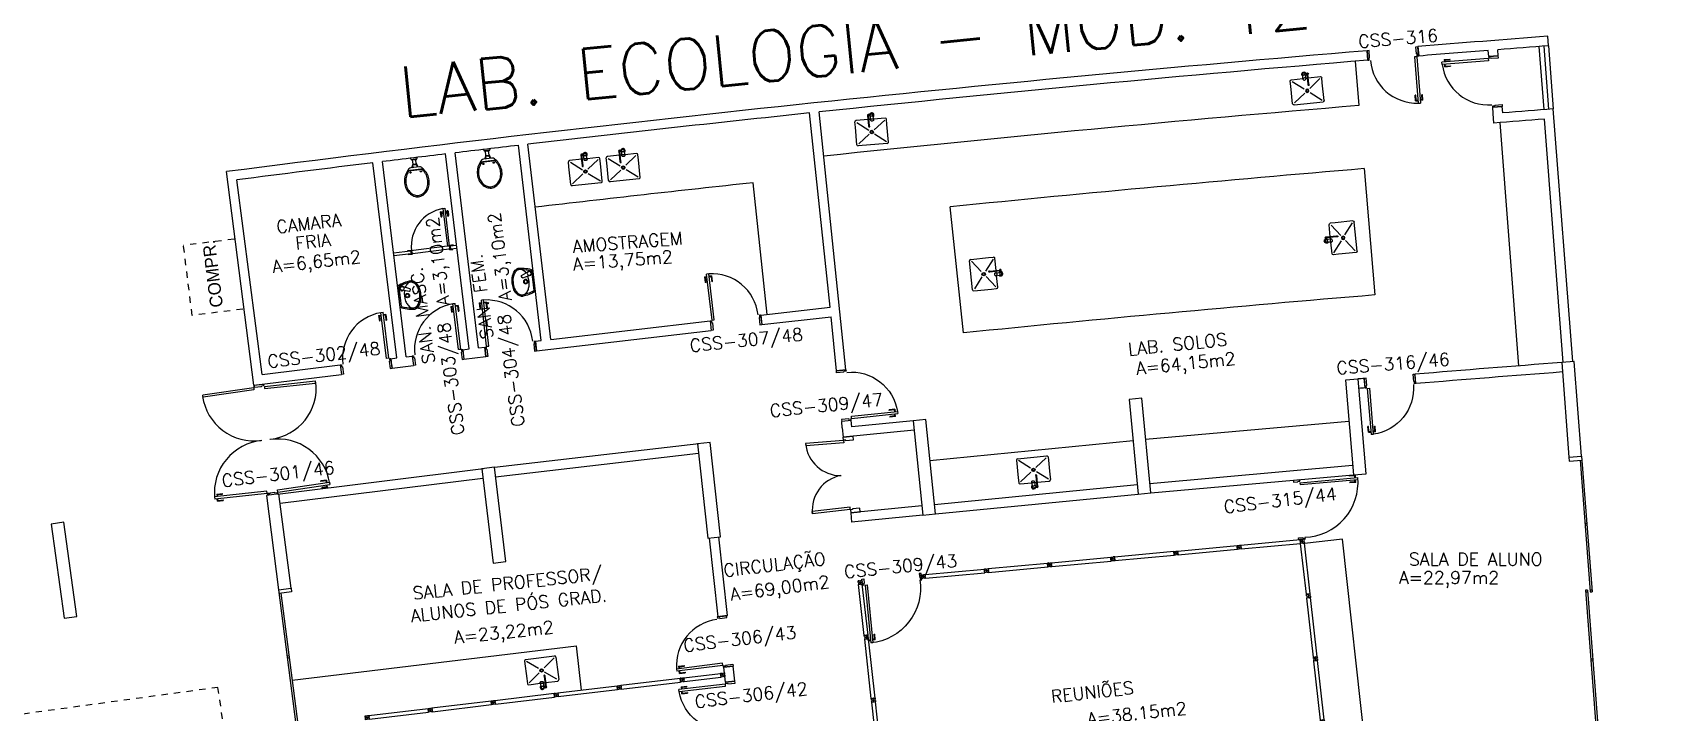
# Model space of a CAD drawing. Extents: x -152 to 150, y 325 to 437.
# Drawn here: x -54.51 to -28.93, y 395.66 to 406.4 of the extents above; entities that cross this region are included whole.
import ezdxf
from ezdxf.enums import TextEntityAlignment as Align

# ---------------------------------------------------------------- set-up
doc = ezdxf.new("R2010")
doc.units = 0
doc.header["$LTSCALE"] = 0.01
doc.header["$MEASUREMENT"] = 0
doc.linetypes.add('HIDDEN2', pattern=[0.1875, 0.125, -0.0625])
doc.layers.get('0').update_dxf_attribs({"linetype": 'CONTINUOUS'})
for name, color, linetype in [('ALV', 2, 'CONTINUOUS'), ('AREA', 2, 'CONTINUOUS'), ('BANC', 2, 'CONTINUOUS'), ('DIV', 2, 'CONTINUOUS'), ('ESQ', 1, 'CONTINUOUS'), ('ESTR', 3, 'CONTINUOUS'), ('MACANETA', 2, 'CONTINUOUS'), ('MARCO', 2, 'CONTINUOUS'), ('MAÇANETA', 2, 'CONTINUOUS'), ('PEÇAS', 1, 'CONTINUOUS'), ('PISO', 1, 'CONTINUOUS'), ('PORTA', 2, 'CONTINUOUS'), ('PROJ', 1, 'HIDDEN2'), ('SOLEIRA', 1, 'CONTINUOUS'), ('TEXTO', 2, 'CONTINUOUS'), ('TEXTO-ENDEREÇO', 2, 'CONTINUOUS'), ('USO', 2, 'CONTINUOUS')]:
    doc.layers.add(name, color=color, linetype=linetype)
doc.styles.add('LEGENDA', font='romans.shx', dxfattribs={"height": 0.2})
doc.styles.add('UNB-100', font='simplex.shx', dxfattribs={"height": 3})
doc.styles.add('UNB-100-1', font='simplex.shx', dxfattribs={"height": 0.2})

# ---------------------------------------------------------------- blocks, each defined once
blk = doc.blocks.new('PILAR-SSC')
blk.add_lwpolyline([(0.003, -27.952), (0.203, -27.952), (0.203, -26.452), (0.003, -26.452)], close=True)
blk = doc.blocks.new('DIVMT-SSC')
for p, q in [((0, 0.005), (0, -0.005)), ((0, -0.005), (0, 0.005)), ((-0.03, -0.03), (-0.03, -0.97)), ((0.006, -0.03), (-0.006, -0.03)), ((-0.005, 0), (0.005, 0)), ((0.005, 0), (-0.005, 0)), ((0.006, -0.02), (0.006, -0.03)), ((0.03, -0.03), (0.03, -0.97)), ((0.03, -0.97), (-0.03, -0.97)), ((-0.006, -0.98), (-0.006, -0.97)), ((-0.006, -0.98), (0.006, -0.98)), ((0.006, -1.001), (-0.006, -1.001)), ((0.005, -0.97), (-0.005, -0.97)), ((0, -0.994), (0, -1.007)), ((0, -1.02), (0, -1.021)), ((0.006, -0.98), (0.006, -0.97))]:
    blk.add_line(p, q)
blk.add_lwpolyline([(0.006, -0.02), (-0.006, -0.02), (0.006, -0.02), (0.006, -0.03), (0.03, -0.03), (0.03, -0.008), (0.02, -0.008), (0.02, 0.008), (0.03, 0.008), (0.03, 0.03), (0.006, 0.03), (0.006, 0.02), (-0.006, 0.02), (-0.006, 0.03), (-0.03, 0.03), (-0.03, 0.008), (-0.02, 0.008), (-0.02, -0.008), (-0.03, -0.008), (-0.03, -0.03), (-0.006, -0.03), (-0.006, -0.02), (-0.006, -0.03)])
blk = doc.blocks.new('PE80-SSC')
at = {"color": 2}
for p, q in [((0.075, 0), (-0.075, 0)), ((-0.075, -0.03), (-0.075, 0)), ((0.075, 0), (0.075, -0.02)), ((0.777, 0.01), (0.687, 0.01)), ((0.687, 0), (0.687, 0.01)), ((0.777, 0.01), (0.777, -0.03)), ((0.04, -0.03), (-0.075, -0.03)), ((0.075, -0.02), (0.04, -0.02)), ((0.04, -0.03), (0.04, -0.02)), ((0.085, -0.03), (0.817, -0.03)), ((0.085, -0.03), (0.085, -0.065)), ((0.085, -0.065), (0.817, -0.065)), ((0.767, 0), (0.687, 0)), ((0.767, -0.095), (0.687, -0.095)), ((0.687, -0.095), (0.687, -0.105)), ((0.777, -0.105), (0.687, -0.105)), ((0.767, 0), (0.767, -0.03)), ((0.767, -0.095), (0.767, -0.065)), ((0.777, -0.105), (0.777, -0.065)), ((0.817, -0.065), (0.817, -0.03)), ((0.04, -0.771), (-0.075, -0.771)), ((-0.075, -0.771), (-0.075, -0.801)), ((0.075, -0.801), (-0.075, -0.801)), ((0.075, -0.802), (-0.075, -0.802)), ((0.04, -0.771), (0.04, -0.781)), ((0.075, -0.781), (0.04, -0.781)), ((0.075, -0.801), (0.075, -0.781))]:
    blk.add_line(p, q, dxfattribs=at)
at = {"color": 1}
blk.add_arc((0.085, -0.03), 0.731, 270, 357.3429, dxfattribs=at)
blk = doc.blocks.new('INOXA1-P')
for p, q in [((0.043, 0.008), (0.043, -0.022)), ((0.062, 0.04), (0.071, 0.04)), ((0.131, 0.048), (0.076, 0.043)), ((0.131, -0.002), (0.076, 0.003)), ((0.12, 0.23), (0.12, 0.047)), ((0.22, 0.25), (0.14, 0.25)), ((0.15, 0.22), (0.287, 0.043)), ((0.5, 0.25), (0.22, 0.25)), ((0.353, 0.043), (0.49, 0.22)), ((0.52, 0.23), (0.52, -0.23)), ((0.22, -0.027), (0.054, -0.027)), ((0.22, -0.037), (0.054, -0.037)), ((0.063, -0.003), (0.063, -0.021)), ((0.12, -0.001), (0.12, -0.027)), ((0.12, -0.037), (0.12, -0.23)), ((0.22, -0.25), (0.14, -0.25)), ((0.15, -0.22), (0.287, -0.043)), ((0.231, -0.027), (0.22, -0.027)), ((0.231, -0.037), (0.22, -0.037)), ((0.5, -0.25), (0.22, -0.25)), ((0.353, -0.043), (0.49, -0.22))]:
    blk.add_line(p, q)
blk.add_lwpolyline([(0.076, 0.003), (0.072, 0.004), (0.069, 0.009), (0.067, 0.015), (0.066, 0.023), (0.067, 0.031), (0.069, 0.037), (0.072, 0.042), (0.076, 0.043)])
blk.add_lwpolyline([(0.131, 0.048), (0.137, 0.046), (0.143, 0.041), (0.147, 0.033), (0.148, 0.023), (0.147, 0.013), (0.143, 0.006), (0.137, 0), (0.131, -0.002), (0.125, 0), (0.119, 0.006), (0.115, 0.013), (0.114, 0.023), (0.115, 0.033), (0.119, 0.041), (0.125, 0.046)], close=True)
for radius in [0.0266, 0.0163]:
    blk.add_circle((0.32, 0), radius)
for centre, radius, start, end in [((0.054, 0.023), 0.0349, 36.1705, 252.2568), ((0.054, 0.023), 0.0189, 62.7367, 235.7375), ((0.073, -0.003), 0.01, 102.8285, 180), ((0.054, 0.023), 0.0349, 285.5373, 323.9987), ((0.14, 0.23), 0.02, 90, 180), ((0.5, 0.23), 0.02, 360, 90), ((0.054, -0.032), 0.0145, 20.161, 339.839), ((0.054, -0.032), 0.005, 90.0037, 269.9963), ((0.14, -0.23), 0.02, 180, 270), ((0.231, -0.032), 0.00738, 222.6559, 137.3441), ((0.231, -0.032), 0.005, 269.9935, 90.0065), ((0.5, -0.23), 0.02, 270, 360)]:
    blk.add_arc(centre, radius, start, end)
blk = doc.blocks.new('ESQCE-SSC')
for p, q in [((0, 0), (0, -2.143)), ((0.2, 0), (0.2, -0.06)), ((0.2, -0.06), (0, -0.06)), ((0.03, -0.06), (0.03, -2.143)), ((0.03, -1.056), (0, -1.056)), ((0.03, -1.086), (0, -1.086)), ((0.03, -2.113), (0, -2.113)), ((0.03, -2.143), (0, -2.143)), ((0.07, -2.113), (0.07, -4.253)), ((0.07, -2.113), (0.1, -2.113)), ((0.07, -2.143), (0.1, -2.143)), ((0.1, -2.113), (0.1, -4.253)), ((0.1, -3.199), (0.07, -3.199)), ((0.1, -3.229), (0.07, -3.229)), ((0, -4.256), (0, -6.443)), ((0.1, -4.256), (0, -4.256)), ((0.1, -4.316), (0, -4.316)), ((0.03, -4.346), (0, -4.346)), ((0.03, -4.316), (0.03, -6.443)), ((0.07, -4.223), (0.1, -4.223)), ((0.07, -4.253), (0.1, -4.253)), ((0.1, -4.256), (0.1, -4.316)), ((0.03, -6.413), (0, -6.413)), ((0.03, -6.443), (0, -6.443)), ((0.1, -6.413), (0.07, -6.413)), ((0.07, -6.413), (0.07, -8.571)), ((0.1, -6.443), (0.07, -6.443)), ((0.1, -6.413), (0.1, -8.571)), ((0.1, -7.485), (0.07, -7.485)), ((0.1, -7.515), (0.07, -7.515)), ((0, -8.541), (0.03, -8.541)), ((0, -8.541), (0, -10.694)), ((0, -8.571), (0.03, -8.571)), ((0.03, -8.541), (0.03, -10.694)), ((0.1, -8.541), (0.07, -8.541)), ((0.07, -8.571), (0.1, -8.571)), ((0.03, -9.628), (0, -9.628)), ((0.03, -9.658), (0, -9.658)), ((0.03, -10.664), (0, -10.664)), ((0.102, -10.694), (0, -10.694)), ((0, -10.694), (0, -10.755)), ((0.03, -10.694), (0, -10.694)), ((0.102, -10.755), (0.102, -10.694)), ((0, -10.755), (0.102, -10.755)), ((0.1, -10.755), (0.07, -10.755)), ((0.07, -10.755), (0.07, -12.882)), ((0.1, -10.785), (0.07, -10.785)), ((0.1, -10.755), (0.1, -12.882)), ((0.1, -11.77), (0.07, -11.77)), ((0, -12.887), (0, -15.019)), ((0.03, -12.852), (0.03, -14.95)), ((0, -14.95), (0.2, -14.95)), ((0.2, -14.95), (0.2, -15.019))]:
    blk.add_line(p, q)
blk = doc.blocks.new('A$C73356FFD')
at = {"layer": 'DIV'}
for p, q in [((0.025, 0.03), (0.035, 0.03)), ((0.035, 0.03), (0.025, 0.03)), ((0.03, 0.025), (0.03, 0.035)), ((0.03, 0.035), (0.03, 0.025))]:
    blk.add_line(p, q, dxfattribs=at)
blk.add_lwpolyline([(0.009, 0.036), (0, 0.036), (0, 0.06), (0.022, 0.06), (0.022, 0.05), (0.038, 0.05), (0.038, 0.06), (0.06, 0.06), (0.06, 0.036), (0.05, 0.036), (0.05, 0.024), (0.06, 0.024), (0.06, 0), (0.038, 0), (0.038, 0.01), (0.022, 0.01), (0.022, 0), (0, 0), (0, 0.024), (0.009, 0.024)], close=True, dxfattribs=at)
blk = doc.blocks.new('A$C265F004B')
at = {"linetype": 'Continuous'}
blk.add_blockref('A$C73356FFD', (0, 0), dxfattribs=at)
blk = doc.blocks.new('COMP')
at = {"layer": 'PROJ'}
for p, q in [((0.804, 1.112), (0, 1.112)), ((0, 0), (0, 1.112)), ((0.805, 0), (0, 0))]:
    blk.add_line(p, q, dxfattribs=at)
at = {"layer": 'USO'}
blk.add_text('COMPR.', height=0.2, rotation=90, dxfattribs=at).set_placement((0.501, 0.077))
blk = doc.blocks.new('LAVAT-P')
for p, q in [((-0.17, 0), (0.17, 0)), ((-0.157, -0.02), (0.157, -0.02)), ((0.063, -0.173), (0.094, -0.055)), ((0.069, -0.185), (0.09, -0.192)), ((0.102, -0.187), (0.151, -0.074))]:
    blk.add_line(p, q)
for points in [[(-0.225, -0.214, 0.136108), (-0.208, -0.262, 0.106861), (-0.155, -0.311, 0.073747), (-0.087, -0.339, 0.060305), (0, -0.349, 0.060305), (0.087, -0.339, 0.073747), (0.155, -0.311, 0.106861), (0.208, -0.262, 0.136108), (0.225, -0.214, 0.062982)], [(0.083, -0.096, 0.121735), (-0.082, -0.096, 0.073747), (-0.145, -0.122, 0.106861), (-0.192, -0.165, 0.153587), (-0.205, -0.208, 0.153587)], [(-0.205, -0.208, 0.153587), (-0.192, -0.251, 0.106861), (-0.145, -0.294, 0.073747), (-0.082, -0.32, 0.060305), (0, -0.329, 0.060305), (0.082, -0.32, 0.073747), (0.145, -0.294, 0.106861), (0.192, -0.251, 0.153587), (0.205, -0.208, 0.153587), (0.192, -0.165, 0.106861), (0.145, -0.122, 0.014792), (0.133, -0.115, 0.039243)]]:
    blk.add_lwpolyline(points, format="xyb")
for centre, radius in [((0, -0.135), 0.0347), ((0, -0.135), 0.0265), ((0.122, -0.065), 0.03)]:
    blk.add_circle(centre, radius)
for centre, radius, start, end in [((0.376, -0.254), 0.602, 155.0201, 176.1902), ((-0.376, -0.254), 0.602, 3.8098, 24.9799), ((0.376, -0.254), 0.582, 156.2686, 173.4578), ((0.073, -0.176), 0.01, 165.2139, 250.8603), ((0.122, -0.065), 0.0361, 302.4689, 199.2518), ((0.093, -0.183), 0.01, 250.8603, 336.5068), ((-0.376, -0.254), 0.582, 6.5422, 23.7314)]:
    blk.add_arc(centre, radius, start, end)
blk = doc.blocks.new('MACANETA')
at = {"layer": 'MACANETA'}
for p, q in [((-0.077, 0.052), (-0.077, 0.12)), ((-0.059, 0.052), (-0.059, 0.12)), ((-0.059, 0.075), (-0.036, 0.075)), ((-0.059, 0.052), (-0.036, 0.052)), ((-0.036, 0.044), (-0.036, 0.084)), ((-0.036, 0.084), (-0.03, 0.084)), ((-0.036, 0.044), (-0.03, 0.044)), ((0.006, 0.084), (0, 0.084)), ((0.006, 0.044), (0, 0.044)), ((0.006, 0.044), (0.006, 0.084)), ((0.029, 0.075), (0.006, 0.075)), ((0.029, 0.052), (0.006, 0.052)), ((0.029, 0.052), (0.029, 0.12)), ((0.047, 0.052), (0.047, 0.12))]:
    blk.add_line(p, q, dxfattribs=at)
for centre, start, end in [((-0.068, 0.12), 90, 180), ((-0.068, 0.052), 180, 270), ((-0.068, 0.12), 0, 90), ((-0.068, 0.052), 270, 0), ((0.038, 0.12), 90, 180), ((0.038, 0.052), 180, 270), ((0.038, 0.12), 0, 90), ((0.038, 0.052), 270, 0)]:
    blk.add_arc(centre, 0.00874, start, end, dxfattribs=at)
blk = doc.blocks.new('DOOR60-SSC')
at = {"layer": 'PORTA'}
for p, q in [((0.015, -0.6), (0.015, 0)), ((0.015, 0), (0.045, 0)), ((0.045, -0.6), (0.045, 0)), ((0.045, -0.6), (0.015, -0.6))]:
    blk.add_line(p, q, dxfattribs=at)
at = {"layer": 'PORTA', "color": 1}
blk.add_arc((0.015, 0), 0.6, 272.866, 0, dxfattribs=at)
at = {"layer": 'PORTA'}
blk.add_blockref('MACANETA', (0.045, -0.6), dxfattribs=at)
blk = doc.blocks.new('VDC-P')
for p, q in [((-0.127, 0.192), (0.127, 0.192)), ((-0.109, 0.202), (0.109, 0.202)), ((-0.068, 0.152), (0.068, 0.152)), ((-0.05, 0.152), (-0.03, 0.11)), ((-0.05, 0.015), (-0.05, 0)), ((-0.05, 0), (0.05, 0)), ((0.045, 0.02), (-0.045, 0.02)), ((-0.04, 0.025), (-0.04, 0.02)), ((0.035, 0.03), (-0.035, 0.03)), ((-0.03, 0.152), (-0.03, 0.11)), ((0.03, 0.11), (-0.03, 0.11)), ((0.03, 0.1), (-0.03, 0.1)), ((-0.025, 0.1), (-0.025, 0.03)), ((0.025, 0.1), (0.025, 0.03)), ((0.03, 0.152), (0.03, 0.11)), ((0.05, 0.152), (0.03, 0.11)), ((0.04, 0.025), (0.04, 0.02)), ((0.05, 0.015), (0.05, 0))]:
    blk.add_line(p, q)
for points in [[(0.16, 0.244, 0.050424), (0.18, 0.288, 0.082137), (0.195, 0.381, 0.082137), (0.18, 0.474, 0.090148), (0.138, 0.549, 0.104406), (0.073, 0.601, 0.117345), (0, 0.619, 0.117345), (-0.073, 0.601, 0.104406), (-0.138, 0.549, 0.090148), (-0.18, 0.474, 0.082137), (-0.195, 0.381, 0.082137)], [(0.142, 0.254, 0.050424), (0.161, 0.295, 0.082137), (0.175, 0.381, 0.082137), (0.161, 0.468, 0.090148), (0.122, 0.536, 0.104406), (0.064, 0.583, 0.117345), (0, 0.599, 0.117345), (-0.064, 0.583, 0.104406), (-0.122, 0.536, 0.090148), (-0.161, 0.468, 0.082137), (-0.175, 0.381, 0.082137)], [(-0.195, 0.381, 0.082137), (-0.18, 0.288, 0.050424), (-0.16, 0.244, 0.104406)], [(-0.175, 0.381, 0.082137), (-0.161, 0.295, 0.050424), (-0.142, 0.254, 0.050424)]]:
    blk.add_lwpolyline(points, format="xyb")
for centre in [(-0.083, 0.226), (0.083, 0.226)]:
    blk.add_circle(centre, 0.0101)
for centre, radius, start, end in [((0.08, 0.36), 0.266, 205.6863, 226.7558), ((0.08, 0.36), 0.246, 205.6863, 219.7706), ((-0.068, 0.202), 0.05, 226.7558, 270), ((-0.045, 0.015), 0.005, 90, 180), ((-0.035, 0.025), 0.005, 90, 180), ((-0.03, 0.105), 0.005, 90, 270), ((0.03, 0.105), 0.005, 270, 90), ((0.035, 0.025), 0.005, 0, 90), ((0.045, 0.015), 0.005, 360, 90), ((0.068, 0.202), 0.05, 270, 313.2442), ((-0.08, 0.36), 0.266, 313.2442, 334.3137), ((-0.08, 0.36), 0.246, 320.2294, 334.3137)]:
    blk.add_arc(centre, radius, start, end)
blk = doc.blocks.new('PD80-SSC')
at = {"color": 2}
for p, q in [((-0.777, 0.01), (-0.777, -0.03)), ((-0.777, 0.01), (-0.687, 0.01)), ((-0.687, 0), (-0.687, 0.01)), ((-0.075, 0), (0.075, 0)), ((-0.075, 0), (-0.075, -0.02)), ((0.075, -0.03), (0.075, 0)), ((-0.817, -0.065), (-0.817, -0.03)), ((-0.085, -0.03), (-0.817, -0.03)), ((-0.085, -0.065), (-0.817, -0.065)), ((-0.777, -0.105), (-0.777, -0.065)), ((-0.777, -0.105), (-0.687, -0.105)), ((-0.767, 0), (-0.767, -0.03)), ((-0.767, 0), (-0.687, 0)), ((-0.767, -0.095), (-0.767, -0.065)), ((-0.767, -0.095), (-0.687, -0.095)), ((-0.687, -0.095), (-0.687, -0.105)), ((-0.085, -0.03), (-0.085, -0.065)), ((-0.075, -0.02), (-0.04, -0.02)), ((-0.04, -0.03), (-0.04, -0.02)), ((-0.04, -0.03), (0.075, -0.03)), ((-0.075, -0.781), (-0.04, -0.781)), ((-0.075, -0.801), (-0.075, -0.781)), ((-0.075, -0.801), (0.075, -0.801)), ((-0.075, -0.802), (0.075, -0.802)), ((-0.04, -0.771), (0.075, -0.771)), ((-0.04, -0.771), (-0.04, -0.781)), ((0.075, -0.771), (0.075, -0.801))]:
    blk.add_line(p, q, dxfattribs=at)
at = {"color": 1}
blk.add_arc((-0.085, -0.03), 0.731, 182.6571, 270, dxfattribs=at)
blk = doc.blocks.new('INOXC1-P')
for p, q in [((0.1, 0.53), (0.1, 0.347)), ((0.2, 0.55), (0.12, 0.55)), ((0.13, 0.52), (0.267, 0.343)), ((0.48, 0.55), (0.2, 0.55)), ((0.333, 0.343), (0.47, 0.52)), ((0.5, 0.53), (0.5, 0.07)), ((0.023, 0.308), (0.023, 0.278)), ((0.2, 0.273), (0.034, 0.273)), ((0.2, 0.263), (0.034, 0.263)), ((0.042, 0.34), (0.051, 0.34)), ((0.043, 0.297), (0.043, 0.279)), ((0.111, 0.348), (0.056, 0.343)), ((0.111, 0.298), (0.056, 0.303)), ((0.1, 0.299), (0.1, 0.273)), ((0.1, 0.263), (0.1, 0.07)), ((0.13, 0.08), (0.267, 0.257)), ((0.211, 0.273), (0.2, 0.273)), ((0.211, 0.263), (0.2, 0.263)), ((0.333, 0.257), (0.47, 0.08)), ((0.2, 0.05), (0.12, 0.05)), ((0.48, 0.05), (0.2, 0.05)), ((0.111, -0.252), (0.056, -0.257)), ((0.1, -0.07), (0.1, -0.253)), ((0.2, -0.05), (0.12, -0.05)), ((0.13, -0.08), (0.267, -0.257)), ((0.48, -0.05), (0.2, -0.05)), ((0.333, -0.257), (0.47, -0.08)), ((0.5, -0.07), (0.5, -0.53)), ((0.023, -0.292), (0.023, -0.322)), ((0.2, -0.327), (0.034, -0.327)), ((0.2, -0.337), (0.034, -0.337)), ((0.042, -0.26), (0.051, -0.26)), ((0.043, -0.303), (0.043, -0.321)), ((0.111, -0.302), (0.056, -0.297)), ((0.1, -0.301), (0.1, -0.327)), ((0.1, -0.337), (0.1, -0.53)), ((0.13, -0.52), (0.267, -0.343)), ((0.211, -0.327), (0.2, -0.327)), ((0.211, -0.337), (0.2, -0.337)), ((0.333, -0.343), (0.47, -0.52)), ((0.2, -0.55), (0.12, -0.55)), ((0.48, -0.55), (0.2, -0.55))]:
    blk.add_line(p, q)
for points in [[(0.056, 0.303), (0.053, 0.304), (0.049, 0.309), (0.047, 0.315), (0.046, 0.323), (0.047, 0.331), (0.049, 0.337), (0.053, 0.342), (0.056, 0.343)], [(0.056, -0.297), (0.053, -0.296), (0.049, -0.291), (0.047, -0.285), (0.046, -0.277), (0.047, -0.269), (0.049, -0.263), (0.053, -0.258), (0.056, -0.257)]]:
    blk.add_lwpolyline(points)
for points in [[(0.111, 0.348), (0.117, 0.346), (0.123, 0.341), (0.127, 0.333), (0.128, 0.323), (0.127, 0.313), (0.123, 0.306), (0.117, 0.3), (0.111, 0.298), (0.105, 0.3), (0.099, 0.306), (0.095, 0.313), (0.094, 0.323), (0.095, 0.333), (0.099, 0.341), (0.105, 0.346)], [(0.111, -0.252), (0.117, -0.254), (0.123, -0.259), (0.127, -0.267), (0.128, -0.277), (0.127, -0.287), (0.123, -0.294), (0.117, -0.3), (0.111, -0.302), (0.105, -0.3), (0.099, -0.294), (0.095, -0.287), (0.094, -0.277), (0.095, -0.267), (0.099, -0.259), (0.105, -0.254)]]:
    blk.add_lwpolyline(points, close=True)
for centre, radius in [((0.3, 0.3), 0.0266), ((0.3, 0.3), 0.0163), ((0.3, -0.3), 0.0266), ((0.3, -0.3), 0.0163)]:
    blk.add_circle(centre, radius)
for centre, radius, start, end in [((0.12, 0.53), 0.02, 90, 180), ((0.48, 0.53), 0.02, 360, 90), ((0.034, 0.323), 0.0349, 36.1705, 252.2568), ((0.034, 0.323), 0.0189, 62.7367, 235.7375), ((0.034, 0.268), 0.0145, 20.161, 339.839), ((0.034, 0.268), 0.005, 90.0037, 269.9963), ((0.053, 0.297), 0.01, 102.8285, 180), ((0.034, 0.323), 0.0349, 285.5373, 323.9987), ((0.211, 0.268), 0.00738, 222.6559, 137.3441), ((0.211, 0.268), 0.005, 269.9935, 90.0065), ((0.12, 0.07), 0.02, 180, 270), ((0.48, 0.07), 0.02, 270, 360), ((0.034, -0.277), 0.0349, 36.1705, 252.2568), ((0.12, -0.07), 0.02, 90, 180), ((0.48, -0.07), 0.02, 360, 90), ((0.034, -0.277), 0.0189, 62.7367, 235.7375), ((0.034, -0.332), 0.0145, 20.161, 339.839), ((0.034, -0.332), 0.005, 90.0037, 269.9963), ((0.053, -0.303), 0.01, 102.8285, 180), ((0.034, -0.277), 0.0349, 285.5373, 323.9987), ((0.211, -0.332), 0.00738, 222.6559, 137.3441), ((0.211, -0.332), 0.005, 269.9935, 90.0065), ((0.12, -0.53), 0.02, 180, 270), ((0.48, -0.53), 0.02, 270, 360)]:
    blk.add_arc(centre, radius, start, end)
blk = doc.blocks.new('MTT-SSC')
for p, q in [((-0.006, 0.03), (-0.03, 0.03)), ((-0.03, 0.008), (-0.03, 0.03)), ((-0.03, 0.008), (-0.02, 0.008)), ((-0.02, -0.008), (-0.02, 0.008)), ((-0.006, 0.0205), (-0.006, 0.03)), ((0.006, 0.0205), (-0.006, 0.0205)), ((0.0051, 0), (-0.0051, 0)), ((-0.0051, 0), (0.0051, 0)), ((0, -0.0051), (0, 0.0051)), ((0, 0.0051), (0, -0.0051)), ((0.006, 0.0205), (0.006, 0.03)), ((0.006, 0.03), (0.03, 0.03)), ((0.02, -0.008), (0.02, 0.008)), ((0.03, 0.008), (0.02, 0.008)), ((0.03, 0.008), (0.03, 0.03)), ((-0.03, -0.008), (-0.02, -0.008)), ((-0.03, -0.008), (-0.03, -0.03)), ((-0.03, -0.03), (-0.006, -0.03)), ((-0.03, -0.03), (-0.009, -0.03)), ((-0.009, -0.03), (-0.027, -0.03)), ((-0.006, -0.0205), (-0.006, -0.03)), ((-0.006, -0.0205), (-0.006, -0.03)), ((0.006, -0.0205), (-0.006, -0.0205)), ((-0.006, -0.0205), (0.006, -0.0205)), ((0.006, -0.0205), (0.006, -0.03)), ((0.006, -0.0205), (0.006, -0.03)), ((0.03, -0.03), (0.006, -0.03)), ((0.03, -0.008), (0.02, -0.008)), ((0.03, -0.008), (0.03, -0.03))]:
    blk.add_line(p, q)
blk = doc.blocks.new('ESQCD-SSC')
for p, q in [((0, 0), (0, -0.06)), ((0.2, 0), (0.2, -2.143)), ((0, -0.06), (0.2, -0.06)), ((0.17, -0.06), (0.17, -2.143)), ((0.17, -1.056), (0.2, -1.056)), ((0.17, -1.086), (0.2, -1.086)), ((0.1, -2.113), (0.1, -4.253)), ((0.13, -2.113), (0.1, -2.113)), ((0.13, -2.143), (0.1, -2.143)), ((0.13, -2.113), (0.13, -4.253)), ((0.17, -2.113), (0.2, -2.113)), ((0.17, -2.143), (0.2, -2.143)), ((0.1, -3.199), (0.13, -3.199)), ((0.1, -3.229), (0.13, -3.229)), ((0.13, -4.223), (0.1, -4.223)), ((0.13, -4.253), (0.1, -4.253)), ((0.1, -4.256), (0.1, -4.316)), ((0.1, -4.256), (0.2, -4.256)), ((0.1, -4.316), (0.2, -4.316)), ((0.17, -4.316), (0.17, -6.443)), ((0.17, -4.346), (0.2, -4.346)), ((0.2, -4.256), (0.2, -6.443)), ((0.1, -6.413), (0.1, -8.571)), ((0.1, -6.413), (0.13, -6.413)), ((0.1, -6.443), (0.13, -6.443)), ((0.13, -6.413), (0.13, -8.571)), ((0.17, -6.413), (0.2, -6.413)), ((0.17, -6.443), (0.2, -6.443)), ((0.1, -7.485), (0.13, -7.485)), ((0.1, -7.515), (0.13, -7.515)), ((0.1, -8.541), (0.13, -8.541)), ((0.13, -8.571), (0.1, -8.571)), ((0.2, -8.541), (0.17, -8.541)), ((0.17, -8.541), (0.17, -10.694)), ((0.2, -8.571), (0.17, -8.571)), ((0.2, -8.541), (0.2, -10.694)), ((0.098, -10.694), (0.2, -10.694)), ((0.098, -10.755), (0.098, -10.694)), ((0.17, -10.664), (0.2, -10.664)), ((0.17, -10.694), (0.2, -10.694)), ((0.2, -10.694), (0.2, -10.755)), ((0.2, -10.755), (0.098, -10.755)), ((0.1, -10.755), (0.13, -10.755)), ((0.1, -10.755), (0.1, -12.882)), ((0.1, -10.785), (0.13, -10.785)), ((0.13, -10.755), (0.13, -12.882)), ((0.1, -11.77), (0.13, -11.77)), ((0.1, -11.8), (0.13, -11.8)), ((0.1, -12.852), (0.13, -12.852)), ((0.1, -12.882), (0.13, -12.882)), ((0.17, -12.852), (0.2, -12.852)), ((0.17, -12.852), (0.2, -12.852)), ((0.17, -12.852), (0.17, -14.95)), ((0.17, -12.882), (0.2, -12.882)), ((0.2, -12.852), (0.2, -12.887)), ((0.2, -12.887), (0.2, -15.019)), ((0, -14.95), (0, -15.019)), ((0.2, -14.95), (0, -14.95))]:
    blk.add_line(p, q)
blk = doc.blocks.new('PDV2E-SSC')
at = {"layer": 'DIV'}
for p, q in [((0.034, 0.925), (0.034, 0.835)), ((0.034, 0.925), (0.074, 0.925)), ((0.044, 0.835), (0.034, 0.835)), ((0.044, 0.915), (0.044, 0.835)), ((0.044, 0.915), (0.074, 0.915)), ((0.076, 0.05), (0.076, 0.965)), ((0.106, 0.965), (0.076, 0.965)), ((0.106, 0.05), (0.106, 0.965)), ((0.148, 0.925), (0.108, 0.925)), ((0.138, 0.915), (0.108, 0.915)), ((0.138, 0.915), (0.138, 0.835)), ((0.138, 0.835), (0.148, 0.835)), ((0.148, 0.925), (0.148, 0.835)), ((0.031, 0.05), (0.031, -0.05)), ((0.051, 0.05), (0.031, 0.05)), ((0.051, 0.02), (0.051, 0.05)), ((0.051, 0.02), (0.061, 0.02)), ((0.061, -0.05), (0.061, 0.02)), ((0.076, 0.05), (0.106, 0.05)), ((0.95, 0.02), (0.94, 0.02)), ((0.94, -0.05), (0.94, 0.02)), ((0.95, 0.02), (0.95, 0.05)), ((0.95, 0.05), (0.97, 0.05)), ((0.97, 0.05), (0.97, 0.035)), ((0.97, 0.035), (0.97, -0.035)), ((0.031, -0.05), (0.061, -0.05)), ((0.97, -0.05), (0.94, -0.05)), ((0.97, -0.035), (0.97, -0.05))]:
    blk.add_line(p, q, dxfattribs=at)
at = {"layer": 'DIV', "color": 1}
blk.add_arc((0.076, 0.1), 0.865, 356.6786, 90, dxfattribs=at)

msp = doc.modelspace()

# ---------------------------------------------------------------- linework, layer by layer
at = {"layer": 'ALV'}
for p, q in [((-30.607, 406.187), (-30.619, 406.337)), ((-33.466, 406.109), (-33.454, 405.959)), ((-32.667, 406.175), (-32.653, 406.026)), ((-31.549, 406.016), (-31.556, 406.114)), ((-31.399, 406.029), (-31.407, 406.125)), ((-31.399, 406.029), (-31.549, 406.016)), ((-41.932, 402.06), (-42.255, 405.127)), ((-41.683, 401.072), (-42.106, 405.142)), ((-31.336, 405.23), (-31.486, 405.216)), ((-31.478, 405.117), (-31.486, 405.216)), ((-31.466, 404.967), (-31.478, 405.117)), ((-31.328, 405.128), (-31.336, 405.23)), ((-30.224, 401.202), (-30.531, 405.19)), ((-30.374, 401.191), (-30.669, 405.029)), ((-46.485, 401.534), (-46.845, 404.616)), ((-46.336, 401.551), (-46.696, 404.633)), ((-48.76, 401.261), (-49.138, 404.341)), ((-48.612, 401.279), (-48.989, 404.359)), ((-47.623, 401.402), (-47.992, 404.48)), ((-47.474, 401.42), (-47.843, 404.498)), ((-51.016, 400.83), (-51.449, 404.201)), ((-50.886, 400.997), (-51.281, 404.072)), ((-43.024, 401.936), (-41.932, 402.06)), ((-46.336, 401.551), (-43.82, 401.844)), ((-43.82, 401.844), (-43.806, 401.695)), ((-43.024, 401.936), (-43.009, 401.787)), ((-43.009, 401.787), (-41.916, 401.91)), ((-41.832, 401.057), (-41.916, 401.91)), ((-46.579, 401.523), (-46.485, 401.534)), ((-46.56, 401.374), (-46.579, 401.523)), ((-46.56, 401.374), (-43.806, 401.695)), ((-48.86, 401.248), (-48.76, 401.261)), ((-48.86, 401.248), (-48.836, 401.1)), ((-48.612, 401.279), (-48.518, 401.291)), ((-48.518, 401.291), (-48.499, 401.142)), ((-47.723, 401.39), (-47.623, 401.402)), ((-47.723, 401.39), (-47.703, 401.241)), ((-47.703, 401.241), (-47.356, 401.282)), ((-47.474, 401.42), (-47.375, 401.431)), ((-47.356, 401.282), (-47.375, 401.431)), ((-51.016, 400.83), (-49.632, 401.001)), ((-50.886, 400.997), (-49.656, 401.15)), ((-49.656, 401.15), (-49.632, 401.001)), ((-48.836, 401.1), (-48.499, 401.142)), ((-41.832, 401.057), (-41.683, 401.072)), ((-32.698, 400.854), (-32.71, 401.004)), ((-51.017, 400.791), (-51.818, 400.675)), ((-51.013, 400.757), (-51.813, 400.64)), ((-51.017, 400.791), (-51.013, 400.757)), ((-50.863, 400.841), (-51.012, 400.825)), ((-51.009, 400.795), (-51.012, 400.825)), ((-51.012, 400.822), (-51.009, 400.802)), ((-50.895, 400.807), (-51.009, 400.795)), ((-50.861, 400.821), (-50.896, 400.817)), ((-50.895, 400.807), (-50.896, 400.817)), ((-50.863, 400.841), (-50.861, 400.821)), ((-50.85, 400.812), (-50.045, 400.899)), ((-50.85, 400.812), (-50.846, 400.778)), ((-50.846, 400.778), (-50.042, 400.864)), ((-50.042, 400.864), (-50.045, 400.899)), ((-33.495, 400.788), (-33.51, 400.937)), ((-51.813, 400.64), (-51.818, 400.675)), ((-41.6, 400.275), (-41.749, 400.259)), ((-41.739, 400.16), (-41.749, 400.259)), ((-41.59, 400.175), (-41.6, 400.275)), ((-40.622, 400.27), (-41.59, 400.175)), ((-41.739, 400.16), (-41.724, 400.011)), ((-40.607, 400.12), (-41.724, 400.011)), ((-47.224, 399.536), (-43.999, 399.908)), ((-47.206, 399.382), (-44.007, 399.756)), ((-50.644, 399.112), (-47.397, 399.515)), ((-36.891, 399.28), (-33.695, 399.566)), ((-36.878, 399.13), (-33.682, 399.417)), ((-50.81, 399.158), (-51.634, 399.069)), ((-50.807, 399.123), (-50.81, 399.158)), ((-50.644, 399.179), (-49.824, 399.298)), ((-50.639, 399.145), (-50.644, 399.179)), ((-50.639, 399.145), (-49.819, 399.263)), ((-50.6, 398.967), (-47.405, 399.363)), ((-49.869, 399.332), (-49.958, 399.319)), ((-49.957, 399.309), (-49.958, 399.319)), ((-49.877, 399.32), (-49.957, 399.309)), ((-49.864, 399.227), (-49.943, 399.215)), ((-49.943, 399.215), (-49.942, 399.205)), ((-49.853, 399.218), (-49.942, 399.205)), ((-49.877, 399.32), (-49.873, 399.291)), ((-49.869, 399.332), (-49.863, 399.292)), ((-49.864, 399.227), (-49.868, 399.256)), ((-49.853, 399.218), (-49.858, 399.258)), ((-49.824, 399.298), (-49.819, 399.263)), ((-40.285, 398.947), (-37.091, 399.261)), ((-51.634, 399.069), (-51.63, 399.034)), ((-50.807, 399.123), (-51.63, 399.034)), ((-51.599, 399.113), (-51.509, 399.123)), ((-51.599, 399.113), (-51.594, 399.073)), ((-51.586, 398.999), (-51.591, 399.039)), ((-51.588, 399.104), (-51.508, 399.113)), ((-51.588, 399.104), (-51.585, 399.074)), ((-51.586, 398.999), (-51.497, 399.009)), ((-51.578, 399.01), (-51.581, 399.04)), ((-51.578, 399.01), (-51.498, 399.019)), ((-51.508, 399.113), (-51.509, 399.122)), ((-51.498, 399.019), (-51.497, 399.009)), ((-50.683, 399.138), (-50.797, 399.122)), ((-50.797, 399.122), (-50.793, 399.092)), ((-50.795, 399.115), (-50.761, 399.118)), ((-50.793, 399.095), (-50.795, 399.115)), ((-50.762, 399.128), (-50.761, 399.118)), ((-50.683, 399.138), (-50.682, 399.128)), ((-50.647, 399.133), (-50.682, 399.128)), ((-50.645, 399.114), (-50.647, 399.133)), ((-40.484, 398.927), (-41.607, 398.817)), ((-40.27, 398.798), (-37.077, 399.112)), ((-41.607, 398.817), (-41.592, 398.667)), ((-40.469, 398.778), (-41.592, 398.667)), ((-43.695, 397.176), (-43.834, 398.419)), ((-43.547, 397.195), (-43.685, 398.436)), ((-43.547, 397.195), (-43.711, 397.174)), ((-43.458, 396.399), (-43.609, 396.379)), ((-43.581, 396.142), (-43.607, 396.38)), ((-43.431, 396.158), (-43.458, 396.399)), ((-43.431, 396.158), (-43.581, 396.142))]:
    msp.add_line(p, q, dxfattribs=at)
for centre, radius, start, end in [((0.463, 0.506), 407.019, 94.37964, 94.66891), ((0.463, 0.507), 407.018, 94.78174, 97.32756), ((0.463, 0.506), 406.869, 94.51372, 94.66863), ((0.463, 0.506), 406.869, 94.37964, 94.4926), ((0.466, 0.483), 406.893, 94.78183, 96.00562), ((0.463, 0.506), 406.869, 96.02676, 96.65604), ((0.463, 0.506), 405.869, 94.37961, 94.49255), ((0.463, 0.506), 405.719, 94.40076, 94.51377), ((0.463, 0.506), 406.869, 96.67716, 96.81864), ((0.463, 0.506), 406.869, 97.00236, 97.30644), ((0.463, 0.506), 406.869, 96.83976, 96.98124), ((0.553, -0.991), 403.369, 94.40076, 94.73017), ((0.553, -0.991), 403.219, 94.40086, 94.73016), ((0.553, -0.991), 403.369, 94.84423, 94.85844), ((0.553, -0.991), 403.219, 94.8439, 94.85846)]:
    msp.add_arc(centre, radius, start, end, dxfattribs=at)
at = {"layer": 'BANC'}
for p, q in [((-33.653, 405.943), (-33.595, 405.245)), ((-31.072, 401.136), (-31.367, 404.976)), ((-42.926, 401.947), (-43.145, 404.026)), ((-33.511, 404.249), (-33.343, 402.256)), ((-39.828, 401.657), (-40.038, 403.646)), ((-36.957, 399.977), (-33.754, 400.264)), ((-40.357, 399.644), (-37.156, 399.958)), ((-50.413, 396.176), (-45.929, 396.715)), ((-45.851, 396.02), (-45.929, 396.715))]:
    msp.add_line(p, q, dxfattribs=at)
at = {"layer": 'BANC', "color": 1}
for p, q in [((-33.854, 398.399), (-34.453, 398.33)), ((-33.326, 393.628), (-33.854, 398.399))]:
    msp.add_line(p, q, dxfattribs=at)
at = {"layer": 'BANC'}
for centre, radius, start, end in [((0.466, 0.482), 406.193, 94.81005, 96.0056), ((0.463, 0.506), 405.869, 96.16796, 96.65601), ((0.466, 0.482), 405.193, 94.81005, 95.73691), ((0.466, 0.482), 403.193, 94.81005, 95.73552)]:
    msp.add_arc(centre, radius, start, end, dxfattribs=at)
at = {"layer": 'DIV'}
for p, q in [((-47.919, 403.028), (-47.819, 403.04)), ((-47.919, 403.028), (-47.913, 402.978)), ((-48.813, 402.92), (-48.544, 402.952)), ((-48.538, 402.903), (-48.807, 402.87)), ((-48.544, 402.952), (-48.538, 402.903)), ((-47.813, 402.99), (-47.913, 402.978)), ((-34.461, 398.4), (-34.52, 398.393)), ((-34.52, 398.393), (-34.497, 398.396)), ((-34.52, 398.393), (-34.499, 398.396)), ((-34.518, 398.372), (-34.52, 398.393)), ((-34.499, 398.396), (-34.517, 398.394)), ((-34.495, 398.387), (-34.497, 398.396)), ((-34.495, 398.387), (-34.497, 398.396)), ((-34.486, 398.397), (-34.496, 398.396)), ((-34.461, 398.4), (-34.485, 398.397)), ((-34.484, 398.388), (-34.485, 398.397)), ((-34.484, 398.388), (-34.485, 398.397)), ((-34.458, 398.378), (-34.461, 398.4)), ((-34.518, 398.372), (-34.508, 398.373)), ((-34.516, 398.356), (-34.506, 398.357)), ((-34.516, 398.356), (-34.514, 398.334)), ((-34.454, 398.34), (-34.514, 398.333)), ((-34.49, 398.336), (-34.514, 398.334)), ((-34.422, 397.531), (-34.514, 398.333)), ((-34.508, 398.373), (-34.506, 398.357)), ((-34.484, 398.388), (-34.495, 398.387)), ((-34.495, 398.387), (-34.484, 398.388)), ((-34.481, 398.368), (-34.493, 398.366)), ((-34.482, 398.367), (-34.492, 398.366)), ((-34.492, 398.366), (-34.482, 398.367)), ((-34.491, 398.345), (-34.479, 398.347)), ((-34.479, 398.347), (-34.491, 398.346)), ((-34.491, 398.346), (-34.49, 398.336)), ((-34.491, 398.345), (-34.49, 398.336)), ((-34.479, 398.337), (-34.489, 398.336)), ((-34.486, 398.36), (-34.488, 398.374)), ((-34.488, 398.372), (-34.487, 398.362)), ((-34.487, 398.362), (-34.488, 398.372)), ((-34.479, 398.347), (-34.478, 398.337)), ((-34.479, 398.347), (-34.478, 398.338)), ((-34.478, 398.338), (-34.454, 398.34)), ((-34.458, 398.378), (-34.468, 398.377)), ((-34.468, 398.377), (-34.466, 398.361)), ((-34.457, 398.362), (-34.466, 398.361)), ((-34.457, 398.362), (-34.454, 398.34)), ((-34.362, 397.538), (-34.454, 398.34)), ((-38.481, 398.025), (-38.503, 398.023)), ((-38.501, 397.999), (-38.503, 398.023)), ((-38.492, 398), (-38.501, 397.999)), ((-38.49, 397.988), (-38.5, 397.987)), ((-38.5, 397.987), (-38.498, 397.963)), ((-38.476, 397.965), (-38.498, 397.963)), ((-38.49, 397.988), (-38.492, 398)), ((-38.481, 398.025), (-38.48, 398.015)), ((-38.465, 398.016), (-38.48, 398.015)), ((-38.461, 397.977), (-38.477, 397.975)), ((-38.476, 397.965), (-38.477, 397.975)), ((-38.466, 397.996), (-38.476, 397.995)), ((-38.476, 397.995), (-38.466, 397.996)), ((-38.47, 397.991), (-38.471, 398.001)), ((-38.471, 398.001), (-38.47, 397.991)), ((-38.465, 398.026), (-38.444, 398.028)), ((-38.465, 398.026), (-38.465, 398.016)), ((-38.46, 397.967), (-38.461, 397.977)), ((-38.46, 397.967), (-38.438, 397.969)), ((-38.451, 398.004), (-38.441, 398.005)), ((-38.451, 398.004), (-38.441, 398.005)), ((-38.45, 397.992), (-38.451, 398.004)), ((-38.451, 398.004), (-38.45, 397.992)), ((-38.45, 397.992), (-38.44, 397.993)), ((-38.45, 397.992), (-38.44, 397.993)), ((-38.444, 398.028), (-38.441, 398.005)), ((-38.438, 397.969), (-38.444, 398.028)), ((-38.444, 398.028), (-38.442, 398.008)), ((-38.442, 398.008), (-38.443, 398.025)), ((-38.44, 397.994), (-38.441, 398.004)), ((-38.438, 397.969), (-38.44, 397.993)), ((-37.438, 398.063), (-37.498, 398.057)), ((-41.425, 397.69), (-41.484, 397.684)), ((-41.392, 396.881), (-41.484, 397.684)), ((-41.461, 397.696), (-41.449, 397.697)), ((-41.461, 397.696), (-41.46, 397.686)), ((-41.449, 397.688), (-41.459, 397.687)), ((-41.449, 397.697), (-41.448, 397.688)), ((-41.333, 396.888), (-41.425, 397.69)), ((-34.362, 397.538), (-34.422, 397.531)), ((-34.422, 397.531), (-34.398, 397.534)), ((-34.422, 397.531), (-34.401, 397.534)), ((-34.42, 397.509), (-34.422, 397.531)), ((-34.42, 397.509), (-34.41, 397.51)), ((-34.401, 397.534), (-34.419, 397.532)), ((-34.418, 397.493), (-34.408, 397.495)), ((-34.418, 397.493), (-34.415, 397.472)), ((-34.392, 397.474), (-34.415, 397.472)), ((-34.41, 397.51), (-34.408, 397.495)), ((-34.397, 397.524), (-34.398, 397.534)), ((-34.397, 397.524), (-34.398, 397.534)), ((-34.387, 397.535), (-34.397, 397.534)), ((-34.385, 397.526), (-34.397, 397.524)), ((-34.397, 397.524), (-34.385, 397.526)), ((-34.384, 397.505), (-34.394, 397.504)), ((-34.394, 397.504), (-34.384, 397.505)), ((-34.381, 397.485), (-34.393, 397.484)), ((-34.393, 397.484), (-34.392, 397.474)), ((-34.389, 397.51), (-34.388, 397.5)), ((-34.388, 397.5), (-34.389, 397.51)), ((-34.362, 397.538), (-34.386, 397.535)), ((-34.385, 397.526), (-34.386, 397.535)), ((-34.385, 397.526), (-34.386, 397.535)), ((-34.381, 397.485), (-34.38, 397.476)), ((-34.38, 397.476), (-34.356, 397.478)), ((-34.36, 397.516), (-34.37, 397.515)), ((-34.37, 397.515), (-34.368, 397.499)), ((-34.358, 397.5), (-34.368, 397.499)), ((-34.36, 397.516), (-34.362, 397.538)), ((-34.358, 397.5), (-34.356, 397.478)), ((-41.333, 396.888), (-41.392, 396.881)), ((-44.275, 396.209), (-44.297, 396.207)), ((-44.294, 396.183), (-44.297, 396.207)), ((-44.285, 396.184), (-44.294, 396.183)), ((-44.283, 396.172), (-44.293, 396.171)), ((-44.293, 396.171), (-44.29, 396.147)), ((-44.268, 396.15), (-44.29, 396.147)), ((-44.283, 396.172), (-44.285, 396.184)), ((-44.275, 396.209), (-44.274, 396.199)), ((-44.258, 396.201), (-44.274, 396.199)), ((-44.258, 396.181), (-44.269, 396.18)), ((-44.269, 396.18), (-44.258, 396.181)), ((-44.253, 396.162), (-44.269, 396.16)), ((-44.268, 396.15), (-44.269, 396.16)), ((-44.263, 396.175), (-44.264, 396.186)), ((-44.264, 396.186), (-44.263, 396.175)), ((-44.259, 396.211), (-44.237, 396.214)), ((-44.259, 396.211), (-44.258, 396.201)), ((-44.252, 396.152), (-44.253, 396.162)), ((-44.252, 396.152), (-44.23, 396.154)), ((-44.244, 396.189), (-44.234, 396.19)), ((-44.244, 396.189), (-44.234, 396.19)), ((-44.242, 396.177), (-44.244, 396.189)), ((-44.244, 396.189), (-44.242, 396.177)), ((-44.242, 396.177), (-44.233, 396.178)), ((-44.242, 396.177), (-44.233, 396.178)), ((-44.237, 396.214), (-43.657, 396.283)), ((-44.237, 396.214), (-44.234, 396.19)), ((-44.23, 396.154), (-44.237, 396.214)), ((-44.237, 396.214), (-44.235, 396.193)), ((-44.235, 396.193), (-44.237, 396.211)), ((-44.233, 396.179), (-44.234, 396.189)), ((-44.23, 396.154), (-44.233, 396.178)), ((-44.23, 396.154), (-43.65, 396.224)), ((-43.65, 396.224), (-43.657, 396.283)), ((-43.645, 396.261), (-43.654, 396.26)), ((-43.653, 396.249), (-43.654, 396.259)), ((-43.643, 396.249), (-43.653, 396.248)), ((-43.645, 396.261), (-43.643, 396.249)), ((-43.63, 396.256), (-43.616, 396.258)), ((-43.622, 396.251), (-43.624, 396.263)), ((-43.604, 396.26), (-43.603, 396.26))]:
    msp.add_line(p, q, dxfattribs=at)
at = {"layer": 'ESQ'}
for p, q in [((-30.757, 406.176), (-30.68, 405.179)), ((-30.682, 406.182), (-30.605, 405.185)), ((-30.607, 406.187), (-30.531, 405.19)), ((-41.72, 399.957), (-42.317, 399.909)), ((-41.724, 400.012), (-41.575, 400.025)), ((-41.72, 399.962), (-41.724, 400.012)), ((-41.685, 399.965), (-41.72, 399.962)), ((-41.72, 399.957), (-41.716, 399.922)), ((-41.684, 399.955), (-41.685, 399.965)), ((-41.57, 399.965), (-41.684, 399.955)), ((-41.575, 400.025), (-41.57, 399.965)), ((-42.317, 399.909), (-42.314, 399.874)), ((-41.716, 399.922), (-42.314, 399.874)), ((-41.617, 398.905), (-42.212, 398.836)), ((-41.613, 398.87), (-41.617, 398.905)), ((-42.208, 398.801), (-42.212, 398.836)), ((-41.613, 398.87), (-42.208, 398.801)), ((-41.577, 398.869), (-41.612, 398.865)), ((-41.612, 398.865), (-41.607, 398.816)), ((-41.607, 398.816), (-41.458, 398.832)), ((-41.464, 398.892), (-41.579, 398.879)), ((-41.579, 398.879), (-41.577, 398.869)), ((-41.458, 398.832), (-41.464, 398.892))]:
    msp.add_line(p, q, dxfattribs=at)
for centre, radius, start, end in [((-50.846, 400.788), 0.815, 276.492, 6.492), ((-51.015, 400.767), 0.815, 187.9277, 277.9277), ((-50.809, 399.132), 0.829, 95.4454, 185.4454), ((-50.639, 399.153), 0.829, 8.7007, 98.7007), ((-41.766, 399.957), 0.553, 184.9676, 270.6987), ((-41.659, 398.861), 0.553, 100.5208, 186.2519)]:
    msp.add_arc(centre, radius, start, end, dxfattribs=at)
at = {"layer": 'MARCO'}
for p, q in [((-47.923, 403.027), (-47.933, 403.026)), ((-47.933, 403.026), (-47.929, 402.992)), ((-47.875, 403.043), (-47.925, 403.037)), ((-47.925, 403.037), (-47.923, 403.027)), ((-47.919, 403.028), (-47.923, 403.027)), ((-47.874, 403.034), (-47.875, 403.043)), ((-48.59, 402.957), (-48.54, 402.963)), ((-48.589, 402.947), (-48.59, 402.957)), ((-48.571, 402.889), (-48.573, 402.898)), ((-48.522, 402.895), (-48.571, 402.889)), ((-48.544, 402.952), (-48.539, 402.953)), ((-48.54, 402.963), (-48.539, 402.953)), ((-48.539, 402.953), (-48.529, 402.954)), ((-48.538, 402.903), (-48.523, 402.904)), ((-48.529, 402.954), (-48.525, 402.919)), ((-48.525, 402.919), (-48.515, 402.921)), ((-48.513, 402.906), (-48.523, 402.904)), ((-48.523, 402.904), (-48.522, 402.895)), ((-48.515, 402.921), (-48.513, 402.906)), ((-47.929, 402.992), (-47.939, 402.99)), ((-47.939, 402.99), (-47.937, 402.975)), ((-47.937, 402.975), (-47.927, 402.977)), ((-47.913, 402.978), (-47.927, 402.977)), ((-47.927, 402.977), (-47.926, 402.967)), ((-47.926, 402.967), (-47.877, 402.973)), ((-47.877, 402.973), (-47.878, 402.983))]:
    msp.add_line(p, q, dxfattribs=at)
at = {"layer": 'PROJ'}
msp.add_lwpolyline([(-56.089, 395.444), (-54.397, 383.867), (-49.889, 384.485), (-51.581, 396.062)], close=True, dxfattribs=at)
at = {"layer": 'SOLEIRA'}
for p, q in [((-47.968, 403.022), (-48.539, 402.953)), ((-47.937, 402.975), (-48.513, 402.906))]:
    msp.add_line(p, q, dxfattribs=at)

# ---------------------------------------------------------------- block references
at = {"layer": 'DIV'}
for name, p, rotation in [('PDV2E-SSC', (-34.581, 399.363), 275.0831098725689), ('MTT-SSC', (-37.472, 398.09), 186.319365723939), ('MTT-SSC', (-41.457, 397.716), 95.3216803426331), ('MTT-SSC', (-41.359, 396.855), 186.319365723939), ('INOXA1-P', (-46.438, 396.013), 97.31707317073139), ('A$C265F004B', (-43.59, 396.231), 96.82926829268331)]:
    msp.add_blockref(name, p, dxfattribs=dict(at, rotation=rotation))
at = {"layer": 'DIV', "xscale": -1}
for name, p, rotation in [('DIVMT-SSC', (-35.484, 398.274), 95.32168034263304), ('DIVMT-SSC', (-37.475, 398.089), 95.32168034263304), ('DIVMT-SSC', (-36.479, 398.181), 95.32168034263304), ('DIVMT-SSC', (-40.462, 397.81), 95.32168034263304), ('DIVMT-SSC', (-39.466, 397.903), 95.32168034263304), ('DIVMT-SSC', (-38.471, 397.996), 95.32168034263304), ('PDV2E-SSC', (-41.457, 397.717), 185.5602508126978), ('DIVMT-SSC', (-34.279, 396.511), 186.319365723939), ('DIVMT-SSC', (-41.249, 395.86), 186.319365723939), ('DIVMT-SSC', (-34.169, 395.517), 186.319365723939), ('DIVMT-SSC', (-46.249, 395.942), 96.83442637023751), ('DIVMT-SSC', (-45.256, 396.061), 96.83442637023751), ('DIVMT-SSC', (-48.235, 395.704), 96.83442637023751), ('DIVMT-SSC', (-47.242, 395.823), 96.83442637023751), ('DIVMT-SSC', (-41.139, 394.866), 186.319365723939), ('DIVMT-SSC', (-49.228, 395.585), 96.83442637023751)]:
    msp.add_blockref(name, p, dxfattribs=dict(at, rotation=rotation))
at = {"layer": 'ESQ'}
for name, p, rotation in [('PE80-SSC', (-32.661, 406.1), 274.6923210423256), ('PD80-SSC', (-31.474, 406.022), 4.545811473996493), ('PE80-SSC', (-43.813, 401.77), 96.65800693485168), ('PE80-SSC', (-47.366, 401.357), 96.44902774103286), ('PD80-SSC', (-48.848, 401.174), 277.0825083277041), ('PD80-SSC', (-47.713, 401.315), 276.9405198214528), ('ESQCD-SSC', (-30.284, 399.693), 4.390199999999527), ('ESQCE-SSC', (-50.626, 397.602), 7.317000000000577), ('PE80-SSC', (-43.535, 396.389), 187.2240246429571)]:
    msp.add_blockref(name, p, dxfattribs=dict(at, rotation=rotation))
at = {"layer": 'ESQ', "xscale": -1}
for p, rotation in [((-41.674, 400.267), 185.9349726960883), ((-33.503, 400.862), 94.9158780420759), ((-43.506, 396.15), 6.444828097491149)]:
    msp.add_blockref('PE80-SSC', p, dxfattribs=dict(at, rotation=rotation))
at = {"layer": 'ESTR'}
for p, rotation in [((-32.427, 427.563), 4.390243902440108), ((-36.061, 427.267), 4.878048780486218), ((-39.693, 426.941), 5.365853658536199), ((-43.322, 426.584), 5.853658536585351), ((-46.948, 426.195), 6.34146341463401), ((-50.571, 425.776), 6.829268292683424), ((-54.19, 425.326), 7.317073170731285), ((-57.804, 424.846), 7.804878048779024)]:
    msp.add_blockref('PILAR-SSC', p, dxfattribs=dict(at, rotation=rotation))
at = {"layer": 'MAÇANETA', "rotation": 186.9105000053451}
msp.add_blockref('DOOR60-SSC', (-47.919, 403.028), dxfattribs=at)
at = {"layer": 'PEÇAS', "xscale": -1}
for name, p, rotation in [('INOXA1-P', (-34.444, 405.795), 96.03381329201352), ('INOXA1-P', (-34.162, 403.123), 185.7369075501325), ('LAVAT-P', (-46.596, 402.481), 276.7478804593056)]:
    msp.add_blockref(name, p, dxfattribs=dict(at, rotation=rotation))
at = {"layer": 'PEÇAS'}
for name, p, rotation in [('INOXA1-P', (-41.302, 405.145), 274.7818340138069), ('VDC-P', (-47.344, 404.557), 186.8186384102091), ('INOXC1-P', (-45.522, 404.531), 275.9349726961178), ('VDC-P', (-48.491, 404.42), 186.8186384102091), ('INOXA1-P', (-39.192, 402.617), 185.7369075501294), ('LAVAT-P', (-48.728, 402.228), 96.74788045928584), ('INOXA1-P', (-38.694, 399.176), 95.73690755013664)]:
    msp.add_blockref(name, p, dxfattribs=dict(at, rotation=rotation))
at = {"layer": 'PISO', "rotation": 7.073096756090978}
msp.add_blockref('COMP', (-51.988, 401.932), dxfattribs=at)

# ---------------------------------------------------------------- texts
at = {"layer": 'AREA', "style": 'UNB-100'}
for s, rotation, p in [('A=3,10m2', 97.505, (-46.947, 402.173)), ('A=3,10m2', 97.505, (-47.921, 402.103)), ('A=6,65m2', 6.4888, (-50.716, 402.604)), ('A=13,75m2', 4.4898, (-45.978, 402.641)), ('A=64,15m2', 5.911, (-37.1, 400.995)), ('A=69,00m2', 7.4754, (-43.494, 397.43)), ('A=23,22m2', 6.0538, (-47.848, 396.752)), ('A=38.15m2', 6.3299, (-37.869, 395.464))]:
    msp.add_text(s, height=0.2, rotation=rotation, dxfattribs=at).set_placement(p)
msp.add_text('A=22,97m2', height=0.2, dxfattribs=at).set_placement((-32.963, 397.695))
at = {"layer": 'TEXTO', "style": 'UNB-100'}
for s, rotation, p in [('CAMARA', 6.4888, (-50.65, 403.226)), ('AMOSTRAGEM', 4.4898, (-45.983, 402.918)), ('FRIA', 6.4888, (-50.349, 402.968)), ('SAN. FEM.', 97.505, (-47.239, 401.575)), ('SAN. MASC.', 97.505, (-48.157, 401.183)), ('LAB. SOLOS', 5.911, (-37.227, 401.297)), ('CIRCULAÇÃO', 6.8212, (-43.6, 397.804)), ('SALA DE PROFESSOR/', 6.0538, (-48.502, 397.446)), ('ALUNOS DE PÓS GRAD.', 6.0538, (-48.535, 397.091)), ('REUNIÕES', 6.3299, (-38.44, 395.817))]:
    msp.add_text(s, height=0.2, rotation=rotation, dxfattribs=at).set_placement(p)
msp.add_text('SALA DE ALUNO', height=0.2, dxfattribs=at).set_placement((-32.808, 397.985))
at = {"layer": 'TEXTO-ENDEREÇO', "style": 'UNB-100-1'}
for s, rotation, p in [('CSS-316', 4.616, (-32.97, 406.203)), ('CSS-303/48', 97.5142, (-47.811, 400.944)), ('CSS-304/48', 97.5142, (-46.863, 401.077)), ('CSS-307/48', 5.8869, (-43.242, 401.445)), ('CSS-302/48', 6.8634, (-49.9, 401.209)), ('CSS-316/46', 4.616, (-33.05, 401.071)), ('CSS-309/47', 5.8869, (-41.981, 400.416)), ('CSS-301/46', 6.8634, (-50.621, 399.329)), ('CSS-315/44', 6.8634, (-34.825, 398.915)), ('CSS-309/43', 5.8869, (-40.81, 397.874)), ('CSS-306/43', 6.8634, (-43.344, 396.728)), ('CSS-306/42', 6.8634, (-43.166, 395.841))]:
    msp.add_text(s, height=0.2, rotation=rotation, dxfattribs=at).set_placement(p, align=Align.CENTER)
at = {"layer": 'USO', "style": 'LEGENDA'}
msp.add_text('LAB. ECOLOGIA - MOD. 12', height=0.8, rotation=5.6652, dxfattribs=at).set_placement((-48.681, 405.051))

doc.saveas('drawing.dxf')
